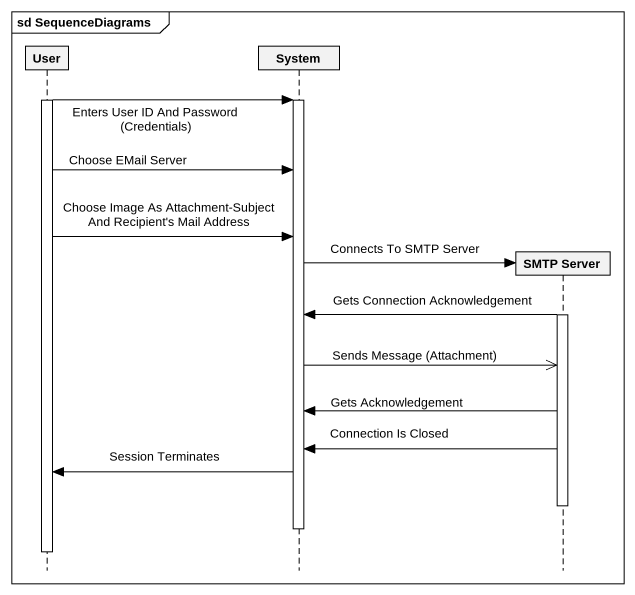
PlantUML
@startuml
mainframe sd SequenceDiagrams
hide footbox
participant User
participant System
participant "SMTP Server" as SMTP_Server

activate User
User -> System : Enters User ID And Password (Credentials)
activate System
User -> System : Choose EMail Server
User -> System : Choose Image As Attachment-Subject And Recipient's Mail Address
System -> SMTP_Server : Connects To SMTP Server
activate SMTP_Server
SMTP_Server -> System : Gets Connection Acknowledgement
System ->> SMTP_Server : Sends Message (Attachment)
SMTP_Server -> System : Gets Acknowledgement
SMTP_Server -> System : Connection Is Closed
System -> User : Session Terminates
deactivate SMTP_Server
deactivate System
deactivate User
@enduml
